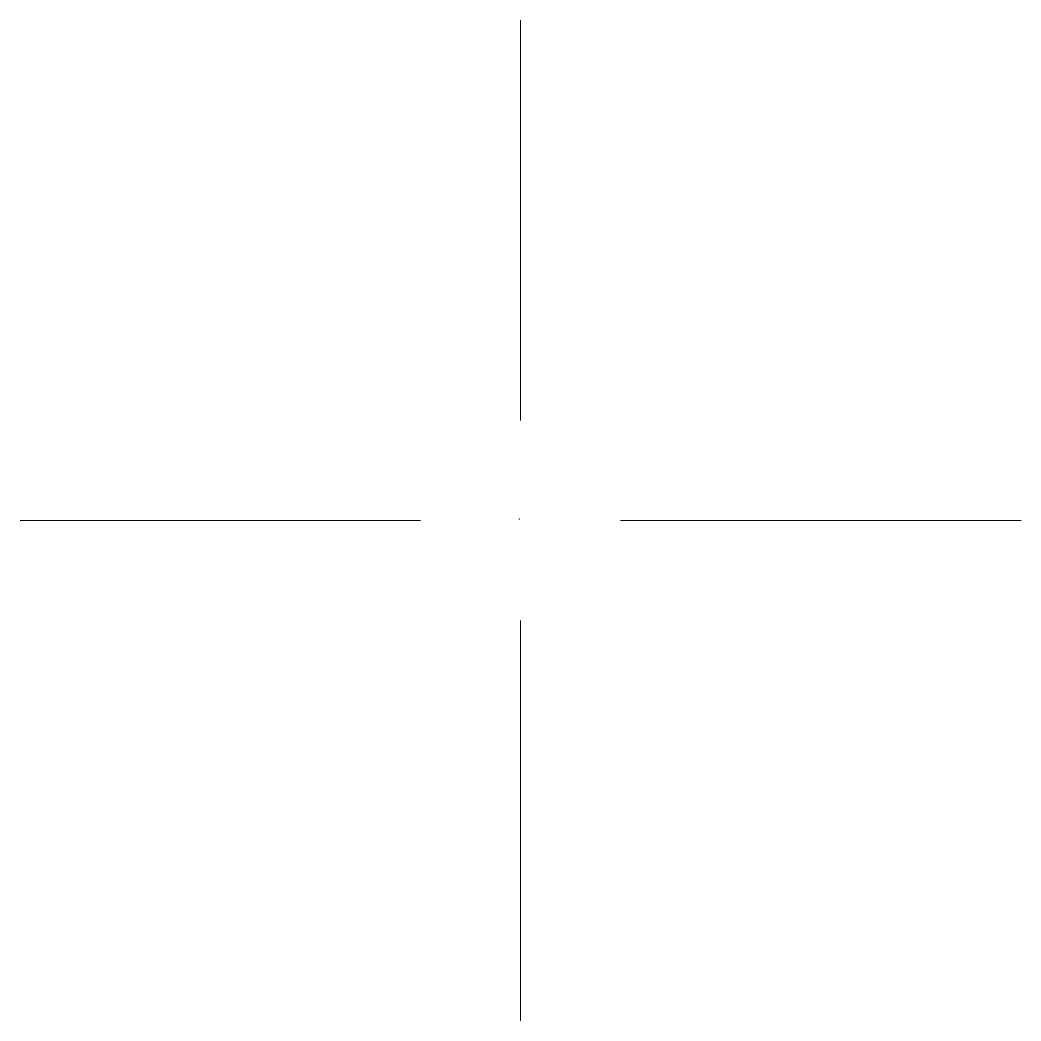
# Model space of a CAD drawing. Header units: inches. Extents: x 110400 to 131000, y 1079400 to 1096600.
# Drawn here: x 116900.2 to 117100.2, y 1085899.7 to 1086099.7 of the extents above; entities that cross this region are included whole.
import ezdxf

# ---------------------------------------------------------------- set-up
doc = ezdxf.new("R2010")
doc.units = ezdxf.units.IN
doc.header["$MEASUREMENT"] = 0
doc.layers.add('110100', color=7, linetype='Continuous')
doc.layers.add('TEXT', color=7, linetype='Continuous')

# ---------------------------------------------------------------- blocks, each defined once
blk = doc.blocks.new('dawwfaa')
at = {"layer": '110100', "color": 5, "lineweight": 13}
for p, q in [((117000.23, 1086019.73), (117000.23, 1086099.73)), ((116900.23, 1085999.73), (116980.23, 1085999.73)), ((117020.23, 1085999.73), (117100.23, 1085999.73)), ((117000.23, 1085899.73), (117000.23, 1085979.73))]:
    blk.add_line(p, q, dxfattribs=at)
blk.add_point((117000, 1086000), dxfattribs=at)

msp = doc.modelspace()

# ---------------------------------------------------------------- block references
at = {"layer": 'TEXT'}
msp.add_blockref('dawwfaa', (0, 0), dxfattribs=at)

doc.saveas('drawing.dxf')
